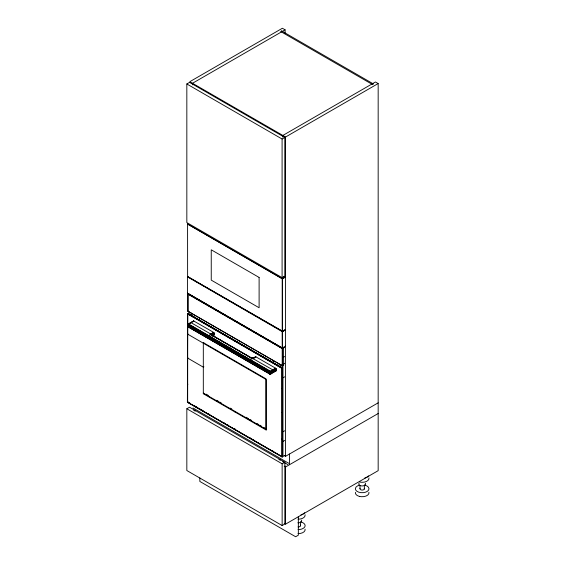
<?xml version="1.0" encoding="UTF-8"?>
<svg xmlns="http://www.w3.org/2000/svg" width="565" height="565" viewBox="0 0 565 565"><rect width="100%" height="100%" fill="white"/><g stroke="black" fill="none" stroke-linecap="round" stroke-linejoin="round"><path stroke-width="0.85" d="M187.877 310.87L187.997 311.364L282.472 365.866L282.458 348.132L187.538 293.171L282.288 347.969L282.316 331.648L285.424 329.904L282.281 331.768L282.359 347.948L285.445 346.14M284.626 347.454L282.196 348.577L187.877 294.125L187.997 293.63L187.997 311.364M187.87 401.807L187.389 402.089L282.295 456.88L282.295 368.175L187.545 313.476L187.545 402.365L281.977 456.88L282.578 456.626L282.578 368.013L187.707 313.384L187.389 402.089L190.285 403.389M191.415 316.513L191.415 313.137M273.594 363.118L273.594 360.583M280.869 367.314L280.869 364.785M284.626 455.531L282.959 456.499L282.959 365.145M250.182 362.412C247.569 359.382 253.883 357.998 255.945 356.861L275.543 368.175C276.334 368.634 276.589 371.226 275.543 371.021M188.696 326.909C187.658 327.481 187.566 322.502 188.293 326.987L269.915 374.115C271.433 374.666 271.186 371.749 270.317 371.191L188.696 324.063L188.011 324.289L188.159 324.995L269.788 372.116L270.861 372.116L276.087 369.1M276.052 368.811L270.571 371.954L269.816 371.827L187.926 324.472L188.456 324.239L270.084 371.367L270.522 371.692L270.593 373.839L269.915 374.115L270.084 371.367L275.543 368.175M275.777 368.352L270.119 371.692L270.119 374.192L270.317 371.812L188.025 324.296L193.682 320.948L213.535 332.354C214.34 332.82 214.644 335.476 213.535 335.2M285.445 329.402L282.288 331.217L282.281 278.785L285.367 276.906M282.359 331.175L187.566 276.539L282.359 331.21L282.352 278.693L187.552 224.044L282.239 278.806L285.445 277.048M253.113 358.111L253.028 358.471L255.945 356.861M282.359 331.719L187.651 276.942M188.159 324.995L188.696 324.063L193.915 321.047M276.094 369.997L270.868 373.006L269.795 373.013L188.173 325.885L188.293 323.985L193.682 320.948M253.494 358.274L255.542 356.783M193.385 321.358L193.52 320.969M187.587 224.023L187.615 276.56M190.539 322.996L191.076 322.686L210.307 333.774L211.557 335.13L252.11 358.471L211.105 334.755M187.764 294.026L187.997 293.63M187.961 324.84L188.456 323.971M283.701 365.054L282.225 365.767L282.196 348.577L283.439 347.567L283.701 365.054L282.599 365.816L187.877 311.167L187.87 293.729L282.309 348.245L283.588 347.68M188.011 324.289L188.173 325.885M190.878 403.975L187.658 401.87L187.707 313.384L282.613 368.175L281.921 368.394L187.495 313.872L187.707 313.504M203.315 323.003L203.901 322.672M234.708 341.133L235.294 340.794M234.708 429.471L235.294 429.132M266.101 359.255L266.687 358.916M282.133 368.027L282.175 456.901L282.613 456.513L281.977 456.88L281.921 368.394L282.458 367.9L282.507 456.633L281.921 456.725M282.38 278.729L285.424 276.97M187.891 326.288C189.141 326.725 187.072 326.309 188.456 327.008M208.831 338.534C206.698 337.362 209.848 334.544 211.105 333.844L213.535 332.354M210.907 334.303L211.811 335.193L211.811 334.664L214.071 333.286M282.712 365.619L282.394 365.816L282.458 348.132L282.712 365.619L282.196 365.619M187.573 277.09L187.573 293.193M251.644 358.274L251.143 357.984L252.569 358.535M188.194 326.266L187.926 326.499L270.72 374.115M282.507 368.055L281.977 368.175L187.432 313.589M186.831 83.966L189.55 82.398L284.809 137.45L284.809 276.073L282.09 277.641L186.831 222.589L186.831 83.966L282.09 139.018L282.09 277.641M285.092 33.342L285.092 29.818L192.503 83.274L192.503 84.842M282.09 139.018L284.809 137.45M285.092 29.818L282.38 28.25L189.791 81.706L285.572 137.005L378.169 83.549L378.169 470.666L285.572 524.122L284.216 523.338M213.768 332.531L211.416 333.971L211.416 334.713L251.616 358.019M213.937 332.743L211.635 334.148L212.108 335.214L210.307 334.84L210.307 333.774L211.578 333.484L212.157 335.292L214.071 334.19M214.036 332.997L211.762 334.374L211.691 334.925M212.157 335.998L214.071 334.89M212.652 336.02L214.036 335.144M203.315 343.238L203.901 342.899M203.901 366.833L203.315 367.172L187.389 357.92L187.87 357.645M253.523 358.026L255.705 356.762M266.016 429.315L266.016 378.832L203.315 342.637L203.315 393.72L203.901 393.381M283.672 347.828L282.225 348.4L187.87 293.729M186.831 408.77L189.55 407.203L284.852 462.234L284.852 523.981L282.14 525.549L186.831 470.525L186.831 408.77L282.14 463.794L284.852 462.234M283.517 357.186L284.626 356.543M283.517 363.98L284.626 363.337M270.317 371.812L275.946 368.564M276.087 370.704L270.084 374.129L188.194 326.853L187.961 326.132M276.052 370.958L270.317 374.207M282.959 377.808L284.626 376.848M234.708 411.843L235.294 411.504M203.315 393.72L266.101 429.965L266.687 429.633L203.315 393.113M282.959 431.766L284.626 430.805M266.475 447.621L266.101 447.593M282.959 441.427L284.626 440.467M284.216 455.503L285.572 456.287L378.169 402.831M378.169 413.516L285.572 466.98L284.216 466.196M192.693 316.831L194.092 316.103M277.464 365.767L278.863 365.047M251.771 358.259L253.989 357.984L253.508 358.711L251.658 358.711L251.143 357.984M270.861 373.719L269.788 373.719M229.503 350.47C227.624 349.954 229.941 345.575 231.862 346.62M270.826 373.974L269.816 373.974M187.87 313.476L187.495 313.872M187.87 333.703L187.389 333.979L266.101 379.489L266.101 429.965M187.87 384.186L187.495 384.581M187.87 402.04L187.495 401.962M253.049 358.224L251.361 357.878M251.919 358.118L253.36 358.259M359.587 496.43L361.303 496.699A6.794 3.92 0 0 0 368.931 492.299M285.141 276.384L283.687 277.048L285.177 276.73M281.921 388.621L282.507 388.282M281.921 412.556L282.507 412.224M281.921 439.104L282.507 438.765M252.569 358.372L272.704 369.814C273.488 370.273 273.75 372.865 272.704 372.66M211.105 333.844L211.811 334.664M378.169 83.549L375.45 81.981L282.86 135.445L282.86 137.203M206.063 394.151L208.33 395.458M216.649 400.267L218.168 401.136M219.679 402.012L221.19 402.887M230.266 408.128L231.784 408.996M246.156 417.295L248.423 418.609M249.935 419.484L251.453 420.353M256.743 423.411L258.262 424.287M259.773 425.155L261.284 426.031M263.551 427.345L265.07 428.214M194.805 406.002L197.065 407.301M198.576 408.177L200.081 409.046M201.585 409.915L203.096 410.783M208.33 413.806L209.827 414.668M224.03 422.867L225.527 423.736M227.017 424.598L228.514 425.459M233.748 428.482L235.238 429.344M249.44 437.543L250.938 438.405M252.435 439.266L253.925 440.135M271.906 450.517L273.418 451.386M192.39 404.844L203.69 411.369L203.315 411.341M204.438 411.8L280.035 455.454M192.983 407.986L288.764 463.293M193.703 410.247L195.222 411.129M278.849 459.409L280.367 460.284M282.648 461.598L287.966 464.67M282.295 367.928L282.507 368.295M364.368 484.961L364.368 488.951M359.976 485.413L359.976 488.612M300.516 521.827L300.516 525.817M298.341 516.749L298.341 535.182L295.629 536.75L199.848 481.451L199.848 477.941M289.562 453.985L289.562 464.67M285.572 137.005L285.572 456.287M285.572 466.054L285.572 524.122M282.14 463.794L282.14 525.549M199.48 317.798L199.48 320.327M188.978 311.732L188.978 314.26M364.771 485.144A6.815 3.934 0 0 1 367.589 491.169A6.815 3.934 0 0 1 356.776 491.183A6.815 3.934 0 0 1 359.552 485.151M364.22 488.294A2.211 1.278 0 0 1 362.172 490.06A2.211 1.278 0 0 1 360.131 488.287M365.322 483.237A3.404 1.963 0 0 1 362.165 485.957A3.404 1.963 0 0 1 359.029 483.23M368.931 477.884A6.815 3.934 0 0 1 359.58 482.023M359.637 496.458A6.794 3.92 0 0 1 355.463 492.32M368.465 475.878A6.815 3.934 0 0 1 364.792 477.997M300.912 522.011A6.815 3.934 0 0 1 304.973 526.488A6.815 3.934 0 0 1 298.038 529.575M300.361 525.16A2.211 1.278 0 0 1 298.038 526.912M301.47 520.111A3.404 1.963 0 0 1 297.882 522.809M305.072 514.75A6.815 3.934 0 0 1 298.038 519.186M305.072 529.165A6.794 3.92 0 0 1 298.038 533.607M304.606 512.745A6.815 3.934 0 0 1 300.94 514.863M281.66 30.969L280.706 31.52L372.497 84.517L373.458 83.966L281.66 30.969M259.109 277.436L211.246 249.808L211.246 280.127L259.109 307.756L259.109 277.436"/></g></svg>
